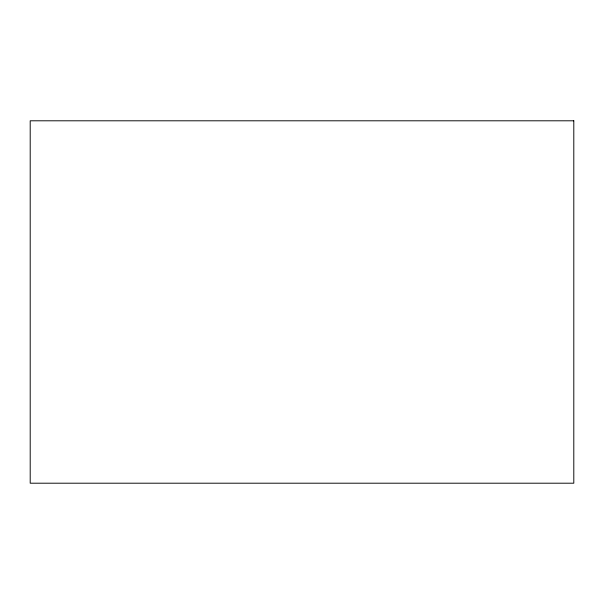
<?xml version="1.0" encoding="UTF-8"?>
<svg xmlns="http://www.w3.org/2000/svg" width="604" height="604" viewBox="0 0 604 604"><rect width="100%" height="100%" fill="white"/><g stroke="black" fill="none" stroke-linecap="round" stroke-linejoin="round"><path stroke-width="0.91" d="M573.8 120.8L30.2 120.8L30.2 483.2L573.8 483.2L573.8 120.8"/></g></svg>
